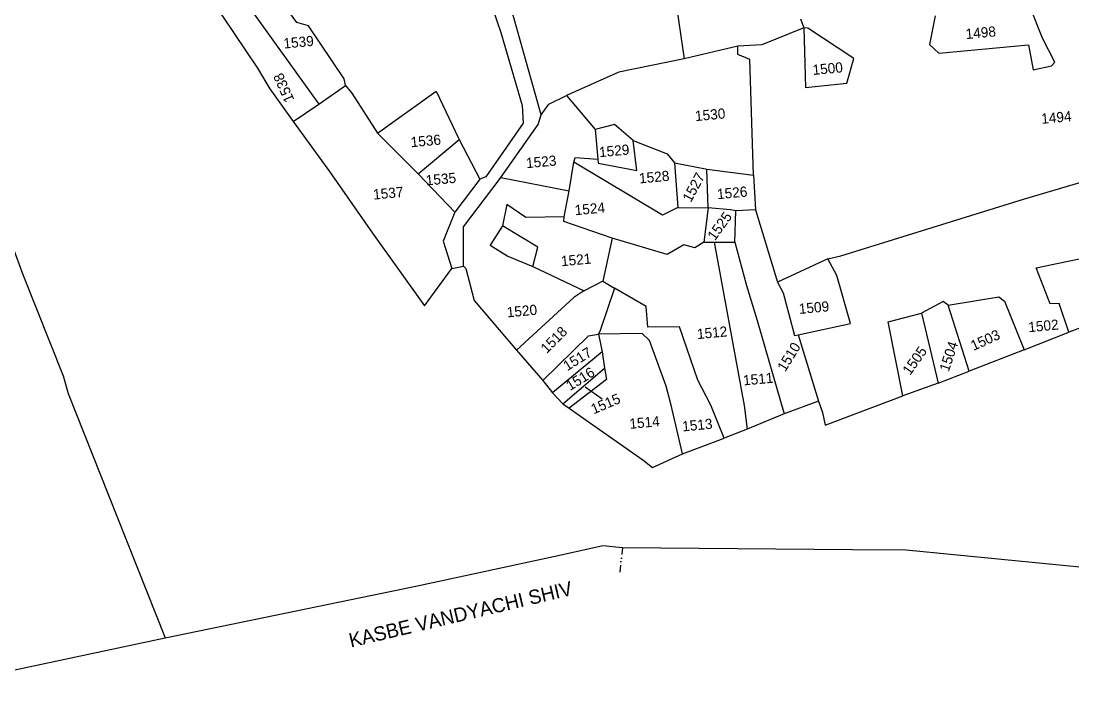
# Model space of a CAD drawing. Header units: metres. Extents: x 277585 to 230369286191, y 2057030 to 115415464409.
# Drawn here: x 278785 to 279539, y 2057054 to 2057531 of the extents above; entities that cross this region are included whole.
import ezdxf

# ---------------------------------------------------------------- set-up
doc = ezdxf.new("R2010")
doc.units = ezdxf.units.M
doc.header["$MEASUREMENT"] = 0
doc.linetypes.add('DIVIDE', pattern=[1.25, 0.5, -0.25, 0, -0.25, 0, -0.25])
for name, color, linetype in [('POLY_PARCEL', 6, 'Continuous'), ('POLY_ROAD', 30, 'Continuous'), ('TEXT_MAPOUT', 7, 'Continuous'), ('TEXT_PARCEL', 7, 'Continuous'), ('V_BOUND_LINE', 7, 'Continuous'), ('V_DIVIDE_LINE', 7, 'DIVIDE')]:
    doc.layers.add(name, color=color, linetype=linetype)
doc.styles.add('TEXT_MAP', font='', dxfattribs={"height": 1.8})
doc.styles.get('TEXT_MAP').set_extended_font_data('Kruti Dev 050')
doc.dimstyles.get("Standard").update_dxf_attribs({"dimtxt": 0.18, "dimasz": 0.18, "dimexe": 0.18, "dimexo": 0.0625, "dimgap": 0.09, "dimtad": 0, "dimtih": 1, "dimtoh": 1, "dimdec": 4, "dimzin": 0, "dimdsep": 46, "dimtxsty": 'Standard', "dimcen": 0.09, "dimadec": 0, "dimazin": 0, "dimtfac": 1, "dimtdec": 4, "dimtofl": 0, "dimtmove": 0, "dimatfit": 3, "dimfxl": 1, "dimtolj": 1, "dimtzin": 0, "dimarcsym": 0})

msp = doc.modelspace()

# ---------------------------------------------------------------- linework, layer by layer
at = {"layer": 'POLY_PARCEL'}
for p, q in [((278982.34, 2057529.47), (278937.46, 2057591.39)), ((278919.48, 2057580.55), (278998.21, 2057471.03)), ((279252.68, 2057554.69), (279260.22, 2057503.55)), ((278920.82, 2057546.77), (278954.19, 2057496.73)), ((279517.13, 2057518.37), (279507.68, 2057541.64)), ((279343.62, 2057532.04), (279345.88, 2057525.63)), ((279440.16, 2057534.36), (279436.12, 2057513.8)), ((278990.72, 2057527.06), (278982.34, 2057529.47)), ((279016.23, 2057489.05), (278990.72, 2057527.06)), ((279345.88, 2057525.63), (279315.88, 2057513.57)), ((279345.88, 2057525.63), (279347.25, 2057482.93)), ((279348.92, 2057525.44), (279345.88, 2057525.63)), ((279381.73, 2057503.68), (279348.92, 2057525.44)), ((279526.04, 2057501), (279517.13, 2057518.37)), ((279298.66, 2057512.5), (279260.22, 2057503.55)), ((279298.55, 2057506.54), (279298.66, 2057512.5)), ((279315.88, 2057513.57), (279298.66, 2057512.5)), ((279436.12, 2057513.8), (279442.67, 2057507.46)), ((279442.67, 2057507.46), (279507, 2057513.45)), ((279507, 2057513.45), (279510.32, 2057495.56)), ((279247.17, 2057500.89), (279213.31, 2057493.96)), ((279260.22, 2057503.55), (279247.17, 2057500.89)), ((279307.15, 2057503.04), (279298.55, 2057506.54)), ((279309.93, 2057420.04), (279307.15, 2057503.04)), ((279376.76, 2057486.01), (279381.73, 2057503.68)), ((279523.62, 2057498.46), (279526.04, 2057501)), ((278954.19, 2057496.73), (278963.01, 2057481.96)), ((279213.31, 2057493.96), (279175.8, 2057477.13)), ((279510.32, 2057495.56), (279523.62, 2057498.46)), ((279017.4, 2057484.2), (279016.23, 2057489.05)), ((279347.25, 2057482.93), (279376.76, 2057486.01)), ((278963.01, 2057481.96), (278979.74, 2057458.37)), ((278998.21, 2057471.03), (279017.4, 2057484.2)), ((279017.4, 2057484.2), (279021.89, 2057478.79)), ((279021.89, 2057478.79), (279040.17, 2057450.03)), ((279040.17, 2057450.03), (279082.38, 2057480.18)), ((279082.38, 2057480.18), (279098.27, 2057446.58)), ((278979.74, 2057458.37), (278998.21, 2057471.03)), ((279157.51, 2057463.21), (279163.13, 2057470.98)), ((279163.13, 2057470.98), (279175.8, 2057477.13)), ((279175.8, 2057477.13), (279196.41, 2057452.67)), ((278979.74, 2057458.37), (279005.84, 2057422.73)), ((279210.08, 2057456.22), (279196.41, 2057452.67)), ((279223.59, 2057444.77), (279210.08, 2057456.22)), ((278746.51, 2057455.06), (278785.92, 2057348.74)), ((279040.17, 2057450.03), (279069.47, 2057420.87)), ((279196.41, 2057452.67), (279198.25, 2057431.57)), ((279069.47, 2057420.87), (279098.81, 2057445.54)), ((279098.27, 2057446.58), (279098.81, 2057445.54)), ((279098.81, 2057445.54), (279113.5, 2057417.08)), ((279223.59, 2057444.77), (279223.59, 2057444.77)), ((279223.59, 2057444.77), (279223.59, 2057444.77)), ((279223.59, 2057444.77), (279247.9, 2057435.2)), ((279226.17, 2057423.25), (279223.59, 2057444.77)), ((279180.92, 2057429.29), (279181.92, 2057432.7)), ((279181.92, 2057432.7), (279198.25, 2057431.57)), ((279247.9, 2057435.2), (279253.22, 2057428.73)), ((279177.57, 2057408.71), (279180.92, 2057429.29)), ((279244.72, 2057391.23), (279180.92, 2057429.29)), ((279198.25, 2057431.57), (279198.53, 2057428.62)), ((279198.53, 2057428.62), (279226.17, 2057423.25)), ((279253.22, 2057428.73), (279275.42, 2057424.44)), ((279253.22, 2057428.73), (279255.68, 2057396.81)), ((279005.84, 2057422.73), (279036.55, 2057378.47)), ((279069.47, 2057420.87), (279095.57, 2057393.51)), ((279128.65, 2057418.34), (279177.57, 2057408.71)), ((279275.42, 2057424.44), (279276.38, 2057424.32)), ((279277.34, 2057396.51), (279276.38, 2057424.32)), ((279276.38, 2057424.32), (279309.93, 2057420.04)), ((279309.93, 2057420.04), (279311.4, 2057395.03)), ((279503.44, 2057402.67), (279567.86, 2057421.91)), ((279174, 2057390.17), (279177.57, 2057408.71)), ((279372.48, 2057362.02), (279503.44, 2057402.67)), ((279133.04, 2057398.88), (279129.9, 2057383.6)), ((279146.49, 2057389.54), (279133.04, 2057398.88)), ((279255.68, 2057396.81), (279244.72, 2057391.23)), ((279255.68, 2057396.81), (279277.34, 2057396.51)), ((279277.34, 2057396.51), (279274.34, 2057371.92)), ((279293.39, 2057395.01), (279277.34, 2057396.51)), ((279277.34, 2057396.51), (279277.34, 2057396.51)), ((279297.1, 2057394.36), (279293.39, 2057395.01)), ((279311.4, 2057395.03), (279297.1, 2057394.36)), ((279311.4, 2057395.03), (279327.09, 2057343.3)), ((279174, 2057390.17), (279146.49, 2057389.54)), ((279173.97, 2057386.86), (279174, 2057390.17)), ((279296.56, 2057371.92), (279297.1, 2057394.36)), ((279129.9, 2057383.6), (279121.14, 2057369.73)), ((279155.25, 2057368.41), (279129.9, 2057383.6)), ((279208.53, 2057374.86), (279173.97, 2057386.86)), ((279036.55, 2057378.47), (279074.02, 2057326.34)), ((279208.53, 2057374.86), (279201.71, 2057344.06)), ((279248.04, 2057362.99), (279208.53, 2057374.86)), ((279121.14, 2057369.73), (279133.72, 2057361.99)), ((279151.6, 2057354.4), (279155.25, 2057368.41)), ((279259.96, 2057370.06), (279248.04, 2057362.99)), ((279267.79, 2057367.81), (279259.96, 2057370.06)), ((279274.34, 2057371.92), (279267.79, 2057367.81)), ((279274.34, 2057371.92), (279281.71, 2057371.94)), ((279281.71, 2057371.94), (279303.09, 2057254.72)), ((279281.71, 2057371.94), (279296.56, 2057371.92)), ((279296.56, 2057371.92), (279304.8, 2057340.73)), ((279512.67, 2057353.46), (279573.05, 2057366.37)), ((279133.72, 2057361.99), (279151.6, 2057354.4)), ((279363.26, 2057359.88), (279327.09, 2057343.3)), ((279363.26, 2057359.88), (279372.48, 2057362.02)), ((279369.66, 2057348.09), (279363.26, 2057359.88)), ((279074.02, 2057326.34), (279093.52, 2057353.08)), ((279101.86, 2057354.75), (279103.56, 2057353.1)), ((279103.56, 2057353.1), (279109.67, 2057330.18)), ((279151.6, 2057354.4), (279188.55, 2057337)), ((279522.7, 2057327.6), (279512.67, 2057353.46)), ((278785.92, 2057348.74), (278814.81, 2057276.02)), ((279201.71, 2057344.06), (279188.55, 2057337)), ((279201.71, 2057344.06), (279210.1, 2057338.98)), ((279327.09, 2057343.3), (279331.1, 2057335.57)), ((279379.5, 2057313.6), (279369.66, 2057348.09)), ((279187.53, 2057336.45), (279180.97, 2057332.2)), ((279188.55, 2057337), (279187.53, 2057336.45)), ((279210.1, 2057338.98), (279199.92, 2057308.47)), ((279232.8, 2057325.76), (279210.1, 2057338.98)), ((279304.8, 2057340.73), (279312.43, 2057315.63)), ((279331.1, 2057335.57), (279339.26, 2057304.89)), ((279109.67, 2057330.18), (279139.81, 2057294.49)), ((279180.97, 2057332.2), (279139.81, 2057294.49)), ((279445.96, 2057329.31), (279430.3, 2057321.07)), ((279449.41, 2057326.65), (279445.96, 2057329.31)), ((279449.41, 2057326.65), (279485.87, 2057332.68)), ((279485.87, 2057332.68), (279489.84, 2057329.5)), ((279489.84, 2057329.5), (279504.02, 2057294.75)), ((279528.96, 2057327.85), (279522.7, 2057327.6)), ((279536.05, 2057307.35), (279528.96, 2057327.85)), ((279234.18, 2057310.86), (279232.8, 2057325.76)), ((279406.36, 2057314.77), (279430.3, 2057321.07)), ((279430.3, 2057321.07), (279442.24, 2057270.8)), ((279464.6, 2057279.5), (279449.41, 2057326.65)), ((279580.01, 2057323.67), (279536.05, 2057307.35)), ((279312.43, 2057315.63), (279331.76, 2057248.71)), ((279341.78, 2057305.44), (279379.5, 2057313.6)), ((279416.92, 2057261.82), (279406.36, 2057314.77)), ((279158.85, 2057272.65), (279191.5, 2057304.71)), ((279191.5, 2057304.71), (279198.76, 2057305.94)), ((279199.92, 2057308.47), (279198.76, 2057305.94)), ((279230.08, 2057306.32), (279198.76, 2057305.94)), ((279198.76, 2057305.94), (279201.3, 2057293.28)), ((279235.17, 2057301.5), (279230.08, 2057306.32)), ((279256.78, 2057311.12), (279234.18, 2057310.86)), ((279269.94, 2057272.97), (279256.78, 2057311.12)), ((279339.26, 2057304.89), (279341.78, 2057305.44)), ((279341.78, 2057305.44), (279356.55, 2057257.86)), ((279504.02, 2057294.75), (279536.05, 2057307.35)), ((279247.18, 2057268.53), (279235.17, 2057301.5)), ((279139.81, 2057294.49), (279158.85, 2057272.65)), ((279201.3, 2057293.28), (279165.78, 2057263.97)), ((279201.3, 2057293.28), (279203.07, 2057281.64)), ((279504.02, 2057294.75), (279464.6, 2057279.5)), ((278814.81, 2057276.02), (278818.34, 2057263.3)), ((279173.09, 2057255.89), (279203.07, 2057281.64)), ((279203.07, 2057281.64), (279204.34, 2057273.48)), ((279442.24, 2057270.8), (279464.6, 2057279.5)), ((279158.85, 2057272.65), (279165.78, 2057263.97)), ((279204.34, 2057273.48), (279177.79, 2057252.81)), ((279250.76, 2057254.97), (279247.18, 2057268.53)), ((279279.23, 2057254.98), (279269.94, 2057272.97)), ((279442.24, 2057270.8), (279416.92, 2057261.82)), ((278818.34, 2057263.3), (278847.24, 2057190.35)), ((279165.78, 2057263.97), (279173.09, 2057255.89)), ((279361.28, 2057240.75), (279416.92, 2057261.82)), ((279173.09, 2057255.89), (279177.79, 2057252.81)), ((279177.79, 2057252.81), (279192.32, 2057242.58)), ((279258.98, 2057220), (279250.76, 2057254.97)), ((279288.71, 2057231.37), (279279.23, 2057254.98)), ((279303.09, 2057254.72), (279305.43, 2057237.9)), ((279356.55, 2057257.86), (279331.76, 2057248.71)), ((279356.55, 2057257.86), (279359.44, 2057249.85)), ((279331.76, 2057248.71), (279305.43, 2057237.9)), ((279359.44, 2057249.85), (279361.28, 2057240.75)), ((279192.32, 2057242.58), (279230.58, 2057215.7)), ((279305.43, 2057237.9), (279288.71, 2057231.37)), ((279258.98, 2057220), (279288.71, 2057231.37)), ((279230.58, 2057215.7), (279237.37, 2057210.38)), ((279237.37, 2057210.38), (279258.98, 2057220)), ((278847.24, 2057190.35), (278887.99, 2057088.1))]:
    msp.add_line(p, q, dxfattribs=at)
at = {"layer": 'POLY_ROAD'}
for p, q in [((279157.51, 2057463.21), (279112.01, 2057625.55)), ((279112.48, 2057569.82), (279128.56, 2057522.44)), ((279128.56, 2057522.44), (279144.01, 2057470.01)), ((279144.01, 2057470.01), (279144.64, 2057457.29)), ((279155.47, 2057456.31), (279157.51, 2057463.21)), ((279128.65, 2057418.34), (279155.47, 2057456.31)), ((279144.64, 2057457.29), (279128.86, 2057434.61)), ((279128.86, 2057434.61), (279117.81, 2057418.83)), ((279117.81, 2057418.83), (279113.5, 2057417.08)), ((279127.41, 2057416.59), (279128.65, 2057418.34)), ((279113.5, 2057417.08), (279095.57, 2057393.51)), ((279101.92, 2057382.92), (279127.41, 2057416.59)), ((279095.57, 2057393.51), (279087.22, 2057372.61)), ((279101.86, 2057354.75), (279101.92, 2057382.92)), ((279087.22, 2057372.61), (279093.52, 2057353.08)), ((279093.52, 2057353.08), (279101.86, 2057354.75))]:
    msp.add_line(p, q, dxfattribs=at)
at = {"layer": 'V_BOUND_LINE'}
for p, q in [((279169.81, 2057147.07), (279201.86, 2057154.42)), ((279201.86, 2057154.42), (279215.83, 2057152.81)), ((279067.83, 2057125.21), (279169.81, 2057147.07)), ((279215.83, 2057152.81), (279380.86, 2057151.38)), ((279380.86, 2057151.38), (279419.41, 2057151.34)), ((279419.41, 2057151.34), (279555.96, 2057137.89)), ((278887.99, 2057088.1), (279067.83, 2057125.21)), ((278728.2, 2057054.31), (278887.99, 2057088.1))]:
    msp.add_line(p, q, dxfattribs=at)
at = {"layer": 'V_DIVIDE_LINE', "ltscale": 10}
msp.add_line((279215.83, 2057152.81), (279213.93, 2057133.42), dxfattribs=at)

# ---------------------------------------------------------------- texts
at = {"layer": 'TEXT_MAPOUT'}
msp.add_text('KASBE VANDYACHI SHIV', height=10.171, rotation=13.34716, dxfattribs=at).set_placement((279021.15, 2057081.13))
at = {"layer": 'TEXT_PARCEL', "style": 'TEXT_MAP'}
for s, rotation, p in [('1498', 5.32248, (279462.31, 2057517.55)), ('1539', 5.32248, (278973.12, 2057510.77)), ('1500', 5.32248, (279352.54, 2057491.81)), ('1538', 113.76628, (278980.72, 2057474.12)), ('1530', 5.32248, (279268.27, 2057458.72)), ('1494', 5.32248, (279516.53, 2057456.77)), ('1536', 5.32248, (279064.35, 2057439.96)), ('1529', 5.32248, (279199.44, 2057432.83)), ('1523', 5.32248, (279147.11, 2057424.96)), ('1535', 5.32248, (279075.2, 2057412.57)), ('1528', 5.32248, (279228.14, 2057414.01)), ('1527', 61.6188, (279264.96, 2057399.99)), ('1537', 5.32248, (279037.43, 2057402.43)), ('1526', 5.32248, (279284.07, 2057402.7)), ('1524', 5.32248, (279181.99, 2057391.21)), ('1525', 54.12195, (279282.15, 2057372.53)), ('1521', 5.32248, (279172.18, 2057354.6)), ('1520', 5.32248, (279133.28, 2057317.94)), ('1509', 5.32248, (279342.71, 2057320.39)), ('1502', 5.32248, (279507.26, 2057307.3)), ('1518', 45.06987, (279161.58, 2057291.62)), ('1512', 5.32248, (279269.68, 2057302.35)), ('1503', 24.43598, (279467.65, 2057293.9)), ('1510', 58.4384, (279332.65, 2057278.5)), ('1505', 54.7066, (279422.14, 2057275.97)), ('1504', 71.56205, (279449.86, 2057278.54)), ('1517', 31.87569, (279176.27, 2057279.3)), ('1516', 31.87565, (279178.29, 2057265.08)), ('1511', 5.32248, (279302.73, 2057269.12)), ('1515', 23.24172, (279195.22, 2057248.36)), ('1514', 5.32248, (279221.21, 2057237.95)), ('1513', 5.32248, (279259.06, 2057236.14))]:
    msp.add_text(s, height=7.323, rotation=rotation, dxfattribs=at).set_placement(p)

# ---------------------------------------------------------------- leaders
msp.add_leader([(279201.43, 2057259.41), (279189.14, 2057267.98)], dimstyle='Standard', override={"dimtxt": 2.5, "dimasz": 2.5, "dimexe": 1.25, "dimexo": 0.625, "dimgap": 0.625, "dimtad": 1, "dimtih": 0, "dimtoh": 0, "dimzin": 8, "dimcen": 2.5, "dimtofl": 1})

doc.saveas('drawing.dxf')
